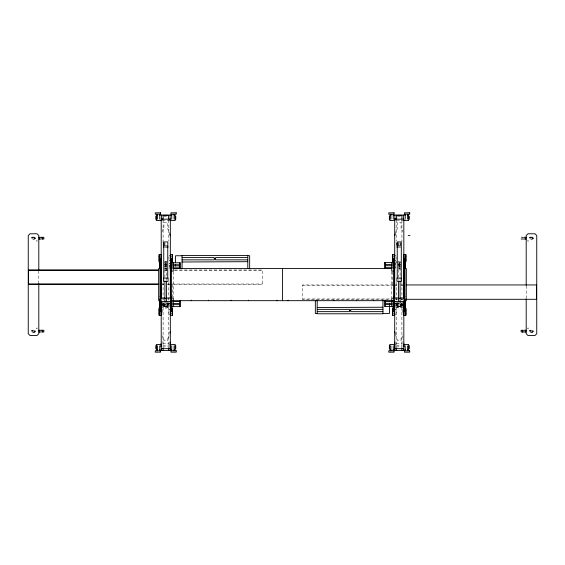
<?xml version="1.0" encoding="UTF-8"?>
<svg xmlns="http://www.w3.org/2000/svg" width="565" height="565" viewBox="0 0 565 565"><rect width="100%" height="100%" fill="white"/><g stroke="black" fill="none" stroke-linecap="round" stroke-linejoin="round"><path stroke-width="0.42" stroke-dasharray="2.83 2.12" d="M162.748 303.779L163.08 306.117L165.75 306.421L168.419 306.117L168.751 303.779C167.48 302.388 162.946 303.596 163.08 303.454M401.913 306.117L402.329 305.474L401.913 303.454L398.028 303.193L396.249 303.779L396.581 306.117L402.012 306.025M397.124 304.655L397.442 304.104L397.442 304.704L396.807 304.147L401.694 304.147L401.051 305.467L401.051 304.104L401.694 305.418L396.807 305.425L397.357 305.149M163.702 305.001L167.876 304.923L167.551 305.467L167.551 304.867L168.193 305.425L163.306 305.425L163.942 304.104L163.942 305.467L163.306 304.154L168.193 304.147L167.643 304.422M162.395 231.579L163.101 229.136L163.935 229.136L163.935 222.398L167.565 222.398L167.565 229.136L168.398 229.136L169.846 234.136M168.398 338.188L169.606 334.021M395.182 234.03L396.602 229.136L397.435 229.136L397.435 222.398L401.065 222.398L401.065 229.136L401.899 229.136L402.619 231.636M401.899 338.188L402.619 335.688M396.856 303.37L396.581 303.899L397.139 304.577L401.291 304.577M397.414 304.507L397.696 303.984L397.139 303.306M163.857 305.178L163.306 305.425M401.143 304.394L401.694 304.147M164.246 302.784L167.254 302.784M167.24 306.456L164.238 306.456M397.746 302.784L400.755 302.784L400.755 307.911L397.746 307.911L397.76 302.007M31.442 237.568L34.303 237.046L35.609 237.568L35.609 238.614L32.749 239.129L31.442 238.614L31.442 237.568A3.934 3.934 0 0 1 35.609 237.568M31.442 330.666L34.303 330.144L35.609 330.666L35.609 331.712L32.749 332.234L31.442 331.712L31.442 330.666A3.934 3.934 0 0 1 35.609 330.666M529.391 237.568L532.251 237.046L533.558 237.568L533.558 238.614L530.697 239.129L529.391 238.614L529.391 237.568A3.934 3.934 0 0 1 533.558 237.568M529.391 330.666L532.251 330.144L533.558 330.666L533.558 331.712L530.697 332.234L529.391 331.712L529.391 330.666A3.934 3.934 0 0 1 533.558 330.666M167.862 303.306L167.304 303.984L167.791 304.577L168.349 304.224L168.144 303.37M35.094 237.364L31.958 237.364M31.958 331.916L35.094 331.916M533.042 237.364L529.906 237.364M529.906 331.916L533.042 331.916M164.45 261.383L166.498 261.32M400.55 266.708L398.495 266.779M400.564 267.994L398.509 268.064M164.528 263.015L165.778 263.05M164.528 264.286L166.972 264.286M166.972 264.936L164.528 264.936M166.378 266.235L166.972 266.207M400.465 264.936L398.615 264.964M400.465 266.207L398.473 266.15M166.498 266.779L164.45 266.708M166.491 268.234L164.436 268.163M398.495 261.32L400.55 261.383M398.509 262.598L400.564 262.669L395.458 262.605M162.72 303.306L168.773 303.306M162.72 305.87L168.773 305.87M396.22 303.306L402.273 303.306M396.22 305.87L402.273 305.87M166.527 263.587L164.973 263.587M166.527 266.15L164.528 266.207M398.615 262.986L399.25 262.972M400.027 263.587L398.473 263.587M398.615 264.251L400.465 264.286M399.25 266.164L400.027 266.15M163.652 216.282L167.643 216.282M397.485 216.282L401.475 216.282M162.261 220.576L170.107 220.576M396.63 220.576L403.608 220.576M164.507 247.632L167.826 247.632M398 247.632L401.327 247.632M164.867 261.835L169.267 261.835M395.733 261.835L400.126 261.835M166.993 262.781L164.443 262.781L166.491 262.774M164.938 263.968L166.562 263.968M398.431 263.968L400.062 263.968M164.867 264.399L166.626 264.399M398.367 264.399L400.126 264.399M397.951 264.575L400.493 264.575M164.507 264.752L167.049 264.752M164.938 265.253L166.562 265.253M398.431 265.253L400.062 265.253M398.007 265.712L400.557 265.712M164.443 265.882L166.993 265.882M397.951 267.683L400.493 267.683M164.507 267.852L167.049 267.852M164.662 268.552L166.576 268.552M398.424 268.552L400.338 268.552M164.662 269.053L166.576 269.053M398.622 269.053L400.338 269.053M164.775 269.985L169.288 269.985M174.472 269.985L262.563 269.985L262.563 284.336L171.93 284.336M164.775 270.317L169.288 270.317M174.472 270.317L262.563 270.317M162.134 284.004L164.012 284.004M167.424 284.004L171.047 284.004M171.93 284.004L262.563 284.004M162.134 284.336L164.012 284.336M167.424 284.336L171.047 284.336M393.07 284.944L302.437 284.944L302.437 299.295L390.528 299.295M393.953 284.944L397.576 284.944M400.988 284.944L402.866 284.944M302.437 285.276L393.07 285.276M393.953 285.276L397.576 285.276M400.988 285.276L402.866 285.276M162.275 298.942L164.104 298.942M167.318 298.942L169.839 298.942M302.437 298.956L390.528 298.956M395.175 298.942L397.605 298.942M400.811 298.942L402.866 298.956M395.712 299.295L397.576 299.295M400.988 299.295L402.866 299.295M396.305 303.341L402.372 303.257L402.45 301.512M168.695 303.511L162.628 303.433L162.55 301.682M395.415 304.471L402.45 304.613L402.372 306.357L396.305 306.442M169.585 304.648L162.55 304.789L162.628 306.534L168.695 306.618M160.474 304.994L169.267 304.994M395.733 304.994L404.526 304.994M162.233 306.767L168.384 306.767M396.609 306.767L402.767 306.767M160.474 307.565L169.267 307.565M395.733 307.565L404.526 307.565M161.392 342.009L163.101 342.009M401.899 342.009L403.608 342.009M162.706 343.795L168.751 343.795M396.199 343.795L402.252 343.795M162.784 345.632L168.836 345.632M396.284 345.632L402.337 345.632M162.706 346.882L168.751 346.882M396.199 346.882L402.252 346.882M399.236 263.05L400.465 263.015M165.75 262.972L166.972 263.015M164.973 266.15L165.75 266.164M401.694 305.425L401.065 305.22L401.376 304.923L397.202 305.001M163.306 304.147L163.935 304.351L163.624 304.655L167.579 304.507M397.76 306.287L400.762 306.287L400.762 302.007M395.422 334.113L396.602 338.188M162.395 335.744L163.101 338.188M532.251 237.046L532.251 239.129M532.251 330.144L532.251 332.234M530.697 237.046L530.697 239.129M530.697 330.144L530.697 332.234M526.199 285.784L526.199 298.447M402.4 309.472L402.4 314.147M401.899 219.976L401.899 241.898M401.899 282.486L401.899 347.786M401.065 338.188L401.065 340.709L397.435 340.709L397.435 338.188M400.084 280.537L400.084 268.509L398.417 268.509L398.417 280.537M396.602 219.976L396.602 241.015M396.602 282.486L396.602 347.786M396.1 256.962L396.1 259.3M396.1 310.637L396.1 312.975M392.442 271.885L392.442 284.612M391.736 271.596L391.736 297.628M173.264 271.596L173.264 297.628M172.558 284.612L172.558 297.338M168.9 256.962L168.9 259.3M168.9 310.637L168.9 312.975M168.398 219.976L168.398 241.015M168.398 282.486L168.398 347.786M167.565 338.188L167.565 340.709L163.935 340.709L163.935 338.188M167.24 302.183L167.254 307.911L165.75 308.109L164.246 307.911L164.238 302.183M166.583 280.537L166.583 268.509L164.916 268.509L164.916 280.537M163.101 219.976L163.101 242.329M163.101 282.486L163.101 347.786M162.6 309.472L162.6 314.147M38.801 270.833L38.801 283.489M34.303 237.046L34.303 239.129M34.303 330.144L34.303 332.234M32.749 237.046L32.749 239.129M32.749 330.144L32.749 332.234M533.558 331.712A3.934 3.934 0 0 1 529.391 331.712M533.558 238.614A3.934 3.934 0 0 1 529.391 238.614M35.609 238.614A3.934 3.934 0 0 1 31.442 238.614M35.609 331.712A3.934 3.934 0 0 1 31.442 331.712M36.556 240.761C36.647 242.413 38.032 240.005 36.556 240.761M36.556 328.103C36.647 329.755 38.032 327.354 36.556 328.103M527.717 240.761C527.809 242.413 529.193 240.005 527.717 240.761M527.717 328.103C527.809 329.755 529.193 327.354 527.717 328.103"/><path stroke-width="0.85" d="M169.846 333.188L170.326 331.521M394.716 235.654L395.182 234.03M247.795 261.68L182.071 261.998M317.205 307.544L382.929 307.226M169.528 263.502L171.026 263.467M169.528 266.073L171.026 266.03M393.975 303.37L395.472 303.327L393.756 303.341M393.975 305.933L395.472 305.891M157.388 215.067L156.343 215.067L156.343 220.576L161.392 220.576M159.761 215.067L171.732 215.067M174.112 215.067L175.157 215.067L175.157 220.576L170.107 220.576L170.107 215.067M390.888 215.067L389.843 215.067L389.843 220.576L394.893 220.576L394.893 215.067M393.261 215.067L405.232 215.067M407.612 215.067L408.65 215.067L408.65 220.576L403.608 220.576M161.216 219.185L170.326 219.185M394.716 219.185L403.827 219.185M408.234 235.556L410.013 235.556M38.801 237.321L43.865 237.321L43.865 239.016M521.566 237.307L522.823 237.307M523.677 237.307L526.199 237.307M38.801 239.016L41.323 239.016M43.434 239.016L42.177 239.016L42.177 237.321M521.135 239.002L526.199 239.002M163.673 241.933L167.826 241.933L167.826 247.632M397.174 241.933L401.327 241.933L401.249 278.1L397.244 278.1L397.244 245.987M166.753 245.987L164.747 245.987L164.747 242.992M159.139 254.879L159.139 261.383M172.36 254.879L172.36 261.383M392.64 254.879L392.64 261.383M405.861 254.879L405.861 261.383M169.606 255.79L171.026 255.79M182.071 255.754L175.574 255.754L175.574 262.584M182.071 268.552L182.071 255.437L246.608 255.437L249.652 255.754L249.652 268.552M393.975 255.79L395.387 255.79M159.139 256.708L159.761 256.708M171.732 256.708L172.36 256.708M392.64 256.708L393.261 256.708M405.232 256.708L405.861 256.708M182.071 257.584L214.29 257.584L214.29 259.851L182.071 259.851M247.795 257.584L215.576 257.584L215.576 259.851L247.795 259.851M214.29 258.721L215.576 258.721M159.139 259.547L159.761 259.547M171.732 259.547L172.36 259.547M392.64 259.547L393.261 259.547M405.232 259.547L405.861 259.547M169.606 260.465L171.026 260.465M393.975 260.465L395.387 260.465M160.057 261.729L159.641 261.729L159.641 268.283L160.057 268.283M171.442 261.729L171.859 261.729L171.859 268.283M393.558 261.729L393.141 261.729L393.141 268.283M404.943 261.729L405.359 261.729L405.359 268.283L404.943 268.283M160.057 261.842L159.139 261.842L159.139 254.412L161.06 254.412L161.06 315.517L159.139 315.517L159.139 308.095L160.057 308.095M171.442 261.842L172.36 261.842L172.36 254.412L170.439 254.412L170.439 315.517L172.36 315.517L172.36 308.095L171.442 308.095M393.558 261.842L392.64 261.842L392.64 254.412L394.554 254.412L394.554 315.517L392.64 315.517L392.64 308.095L393.558 308.095M404.943 261.842L405.861 261.842L405.861 254.412L403.94 254.412L403.94 315.517L405.861 315.517L405.861 308.095L404.943 308.095M393.756 262.605L384.412 262.605L384.412 268.552M171.244 262.781L180.588 262.781L180.588 268.552M384.412 262.781L385.457 262.781L385.457 268.552M393.487 262.781L391.736 262.781L391.736 271.101L393.487 271.101M385.259 264.575L392.032 264.575M393.72 264.575L395.415 264.575M172.968 264.752L179.741 264.752M385.259 265.712L392.061 265.712M169.542 265.882L171.244 265.882M172.939 265.882L179.741 265.882M385.259 267.683L392.032 267.683M393.72 267.683L395.415 267.683M169.585 267.852L171.28 267.852M172.968 267.852L179.741 267.852M160.425 268.552L158.673 268.552L158.673 300.672L160.425 300.672M170.086 268.552L171.845 268.552M173.278 268.552L391.722 268.552M393.155 268.552L394.914 268.552M404.575 268.552L406.327 268.552L406.327 300.672L404.575 300.672M158.73 269.985L28.497 269.985L28.497 284.336L158.73 284.336M28.497 270.317L158.73 270.317M28.497 284.004L158.73 284.004M406.27 284.944L536.503 284.944L536.503 299.295L406.27 299.295M160.057 296.47L161.06 296.47M170.439 296.47L171.442 296.47M393.558 296.47L394.554 296.47M403.94 296.47L404.943 296.47M161.06 298.002L164.916 298.002L164.916 301.505L161.06 301.505M170.439 298.002L166.583 298.002L166.583 301.505L171.28 301.541M394.554 298.002L398.417 298.002L398.417 301.505L394.554 301.505M403.94 298.002L400.084 298.002L400.084 301.505L403.94 301.505M393.487 298.122L391.736 298.122L391.736 306.442M164.916 298.581L166.583 298.581M398.417 298.581L400.084 298.581M171.513 300.672L393.487 300.672M160.057 301.11L159.641 301.11L159.641 307.671L160.057 307.671M404.943 301.11L405.359 301.11L405.359 307.671L404.943 307.671M385.259 301.371L393.72 301.371M164.916 301.378L166.583 301.378M398.417 301.378L400.084 301.378M172.968 301.541L179.741 301.541M385.259 303.341L392.061 303.341M169.542 303.511L171.244 303.511M172.939 303.511L179.741 303.511M160.057 304.478L161.06 304.478M385.259 304.471L392.032 304.471M403.94 304.478L404.943 304.478M172.968 304.648L179.741 304.648M180.588 306.442L179.543 306.442L179.543 300.672M393.756 306.442L384.412 306.442L384.412 300.672M171.244 306.618L180.588 306.618L180.588 300.672M171.442 307.671L171.859 307.671L171.859 301.11M393.558 307.671L393.141 307.671L393.141 301.11M159.139 308.554L159.139 315.058M172.36 308.554L172.36 315.058M392.64 308.554L392.64 315.058M405.861 308.554L405.861 315.058M317.205 309.373L349.424 309.373L349.424 311.64L317.205 311.64M382.929 309.373L350.71 309.373L350.71 311.64L382.929 311.64M169.606 309.472L171.026 309.472M393.975 309.472L395.387 309.472M159.139 310.39L159.761 310.39M171.732 310.39L172.36 310.39M392.64 310.39L393.261 310.39M405.232 310.39L405.861 310.39M349.424 310.503L350.71 310.503M159.139 313.222L159.761 313.222M171.732 313.222L172.36 313.222M392.64 313.222L393.261 313.222M405.232 313.222L405.861 313.222M382.929 300.672L382.929 313.787L318.392 313.787L315.348 313.469L315.348 300.672M382.929 313.469L389.426 313.469L389.426 303.228M169.606 314.147L171.026 314.147M393.975 314.147L395.387 314.147M38.801 330.271L43.865 330.271L43.865 331.966M521.566 330.264L522.823 330.264L522.823 331.959M523.677 330.264L526.199 330.264M38.801 331.966L41.323 331.966M43.434 331.966L42.177 331.966L42.177 330.271M526.199 331.959L521.135 331.959L521.135 330.264M161.392 344.424L156.343 344.424L156.343 349.933L157.388 349.933M170.107 344.424L175.157 344.424L175.157 349.933L174.112 349.933M394.893 344.424L389.843 344.424L389.843 349.933L390.888 349.933M403.608 344.424L408.65 344.424L408.65 349.933L407.612 349.933M159.761 349.933L161.392 349.933M170.107 349.933L171.732 349.933M393.261 349.933L394.893 349.933M403.608 349.933L405.232 349.933M393.975 263.467L395.472 263.502M393.975 266.03L395.472 266.073M169.528 303.327L171.026 303.37M169.528 305.891L171.026 305.933M394.716 331.669L395.182 333.301M169.846 234.136L170.326 235.803M526.199 285.276L526.199 235.556L527.978 233.776L534.97 233.776L536.75 235.556L536.75 333.717L534.97 335.504L527.978 335.504L526.199 333.717L526.199 298.956M525.358 237.307L525.358 239.002M525.358 330.264L525.358 331.959M522.498 330.264L522.498 331.959M409.258 216.282L409.258 219.368M409.258 345.632L409.258 348.718M407.612 214.206L407.612 219.199M407.612 345.801L407.612 350.794M405.232 214.206L405.232 219.199M405.232 345.801L405.232 350.794M405.013 298.942L405.013 300.559M404.943 258.127L404.943 311.809M403.982 343.795L403.982 346.882M403.827 218.959L403.827 298.461M403.827 301.103L403.827 348.662L394.716 348.662L394.716 301.018M403.608 215.067L403.608 219.199M403.608 348.556L403.608 350.505L394.893 350.505L394.893 342.009M401.899 218.959L401.899 215.329L396.602 215.329L396.602 218.959L394.716 218.959L394.716 298.461M401.899 348.259L401.899 350.505M401.581 278.1L401.581 281.363L396.913 281.363L396.913 278.1M400.246 242.992L400.246 245.987L398.247 245.987L398.247 242.992M400.084 281.398L400.084 297.727M398.417 281.398L398.417 297.727M397.174 242.738L397.174 247.632M396.891 242.738L396.891 245.146M396.602 348.259L396.602 350.505M394.476 343.795L394.476 346.882M393.975 264.399L393.975 265.437M393.975 303.963L393.975 304.994M393.558 258.127L393.558 311.809M393.261 214.206L393.261 219.199M393.261 345.801L393.261 350.794M390.888 214.206L390.888 219.199M390.888 345.801L390.888 350.794M389.363 216.282L389.363 219.368M389.363 345.632L389.363 348.718M385.457 300.672L385.457 306.442M373.755 300.17L373.755 300.672M356.409 300.17L356.409 300.672M333.964 300.17L333.964 300.672M317.205 300.672L317.205 313.469M316.619 300.17L316.619 300.672M288.086 300.17L288.086 300.672M282.5 268.552L282.5 300.672M276.914 300.17L276.914 300.672M248.381 300.17L248.381 300.672M247.795 255.754L247.795 268.552M231.036 300.17L231.036 300.672M208.591 300.17L208.591 300.672M191.245 300.17L191.245 300.672M179.543 262.781L179.543 268.552M175.757 216.282L175.757 219.368M175.757 345.632L175.757 348.718M175.574 264.286L175.574 265.995M174.112 214.206L174.112 219.199M174.112 345.801L174.112 350.794M173.264 262.781L173.264 271.101L171.513 271.101L171.513 266.482M171.732 214.206L171.732 219.199M171.732 345.801L171.732 350.794M171.513 262.781L171.513 263.311M171.513 302.741L171.513 298.122L173.264 298.122L173.264 306.442L171.513 306.442L171.513 305.912M171.442 258.127L171.442 311.809M171.026 264.399L171.026 265.437M171.026 303.963L171.026 304.994M170.482 343.795L170.482 346.882M170.326 218.959L170.326 298.461M170.326 301.018L170.326 348.662L161.216 348.662L161.216 301.103M170.107 342.009L170.107 350.505L161.392 350.505L161.392 348.556M168.398 218.959L168.398 215.329L163.101 215.329L163.101 218.959L161.216 218.959L161.216 298.461M168.398 348.259L168.398 350.505M168.088 278.1L168.088 281.363L163.412 281.363L163.412 278.1M167.749 245.987L167.749 278.1L163.744 278.1L163.744 245.987M166.583 281.398L166.583 297.727M164.916 281.398L164.916 297.727M163.673 242.738L163.673 247.632M163.391 242.738L163.391 245.146M163.101 348.259L163.101 350.505M161.392 215.067L161.392 219.199M160.976 343.795L160.976 346.882M160.057 258.127L160.057 311.809M159.761 214.206L159.761 219.199M159.754 298.942L159.754 300.559M159.761 345.801L159.761 350.794M157.388 214.206L157.388 219.199M157.388 345.801L157.388 350.794M155.862 216.282L155.862 219.368M155.862 345.632L155.862 348.718M42.502 237.321L42.502 239.016M42.502 330.271L42.502 331.966M39.642 237.321L39.642 239.016M39.642 330.271L39.642 331.966M38.801 270.614L38.801 235.556L37.022 233.776L30.03 233.776L28.25 235.556L28.25 333.717L30.03 335.504L37.022 335.504L38.801 333.717L38.801 283.764M160.587 212.828L155.283 212.828L155.283 214.206L160.587 214.206L160.587 212.828M176.216 212.828L170.913 212.828L170.913 214.206L176.216 214.206L176.216 212.828M394.088 212.828L388.784 212.828L388.784 214.206L394.088 214.206L394.088 212.828M409.717 212.828L404.413 212.828L404.413 214.206L409.717 214.206L409.717 212.828M160.587 350.794L155.283 350.794L155.283 352.172L160.587 352.172L160.587 350.794M176.216 350.794L170.913 350.794L170.913 352.172L176.216 352.172L176.216 350.794M394.088 350.794L388.784 350.794L388.784 352.172L394.088 352.172L394.088 350.794M409.717 350.794L404.413 350.794L404.413 352.172L409.717 352.172L409.717 350.794"/></g></svg>
